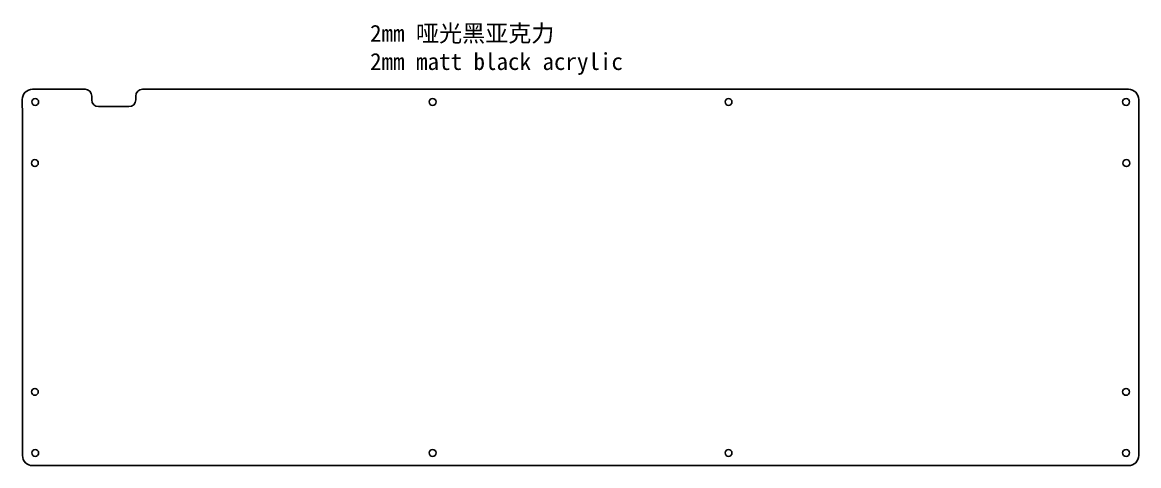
# Model space of a CAD drawing. Header units: millimetres. Extents: x 460 to 2392, y -425 to 566.
# Drawn here: x 903.5 to 1233.9, y -352.6 to -221.6 of the extents above; entities that cross this region are included whole.
import ezdxf

# ---------------------------------------------------------------- set-up
doc = ezdxf.new("R2010")
doc.units = ezdxf.units.MM
doc.header["$MEASUREMENT"] = 0
doc.styles.get("Standard").update_dxf_attribs({"font": 'txt.shx', "height": 13})

msp = doc.modelspace()

# ---------------------------------------------------------------- linework, layer by layer
at = {"linetype": 'Continuous'}
for p, q in [((903.53, -244.39), (903.59, -249.35)), ((911.59, -241.35), (906.53, -241.35)), ((924.09, -243.35), (924.09, -244.48)), ((937.09, -243.35), (937.09, -244.48)), ((1225.92, -241.35), (939.09, -241.35)), ((1230.92, -241.35), (1225.92, -241.35)), ((1233.92, -249.35), (1233.92, -244.35)), ((926.09, -246.48), (935.09, -246.48)), ((903.59, -344.6), (903.59, -349.6)), ((1233.92, -344.6), (1233.92, -349.6)), ((906.59, -352.6), (911.59, -352.6)), ((1230.92, -352.6), (1225.92, -352.6))]:
    msp.add_line(p, q, dxfattribs=at)
at = {"color": 0}
for p, q in [((911.59, -241.35), (922.09, -241.35)), ((903.59, -344.6), (903.59, -249.35)), ((1233.92, -249.35), (1233.92, -344.6)), ((1225.92, -352.6), (911.59, -352.6))]:
    msp.add_line(p, q, dxfattribs=at)
at = {"linetype": 'Continuous'}
for centre in [(907.34, -245.1), (1024.96, -245.1), (1112.54, -245.1), (1230.17, -245.1), (907.24, -263.16), (1230.27, -263.16), (907.24, -330.79), (1230.17, -330.79), (907.34, -348.85), (1024.96, -348.85), (1112.54, -348.85), (1230.17, -348.85)]:
    msp.add_circle(centre, 1.02, dxfattribs=at)
for centre, radius, start, end in [((906.53, -244.35), 3, 90, 180.681), ((922.09, -243.35), 2, 0, 90), ((926.09, -244.48), 2, 180, 270), ((935.09, -244.48), 2, 270, 0), ((939.09, -243.35), 2, 90, 180), ((1230.92, -244.35), 3, 0, 90), ((906.59, -349.6), 3, 180, 270), ((1230.92, -349.6), 3, 270, 0)]:
    msp.add_arc(centre, radius, start, end, dxfattribs=at)

# ---------------------------------------------------------------- texts
at = {"linetype": 'Continuous', "insert": (1006.45, -222.3), "char_height": 5, "attachment_point": 1}
msp.add_mtext_dynamic_manual_height_columns('{\\Ftxt|c134;2mm\\fSimSun|b0|i0|c134|p2; 哑光黑亚克力\\P\\Ftxt|c134;2mm matt black acrylic}', width=102.7226, gutter_width=25, heights=[0], dxfattribs=at)

doc.saveas('drawing.dxf')
